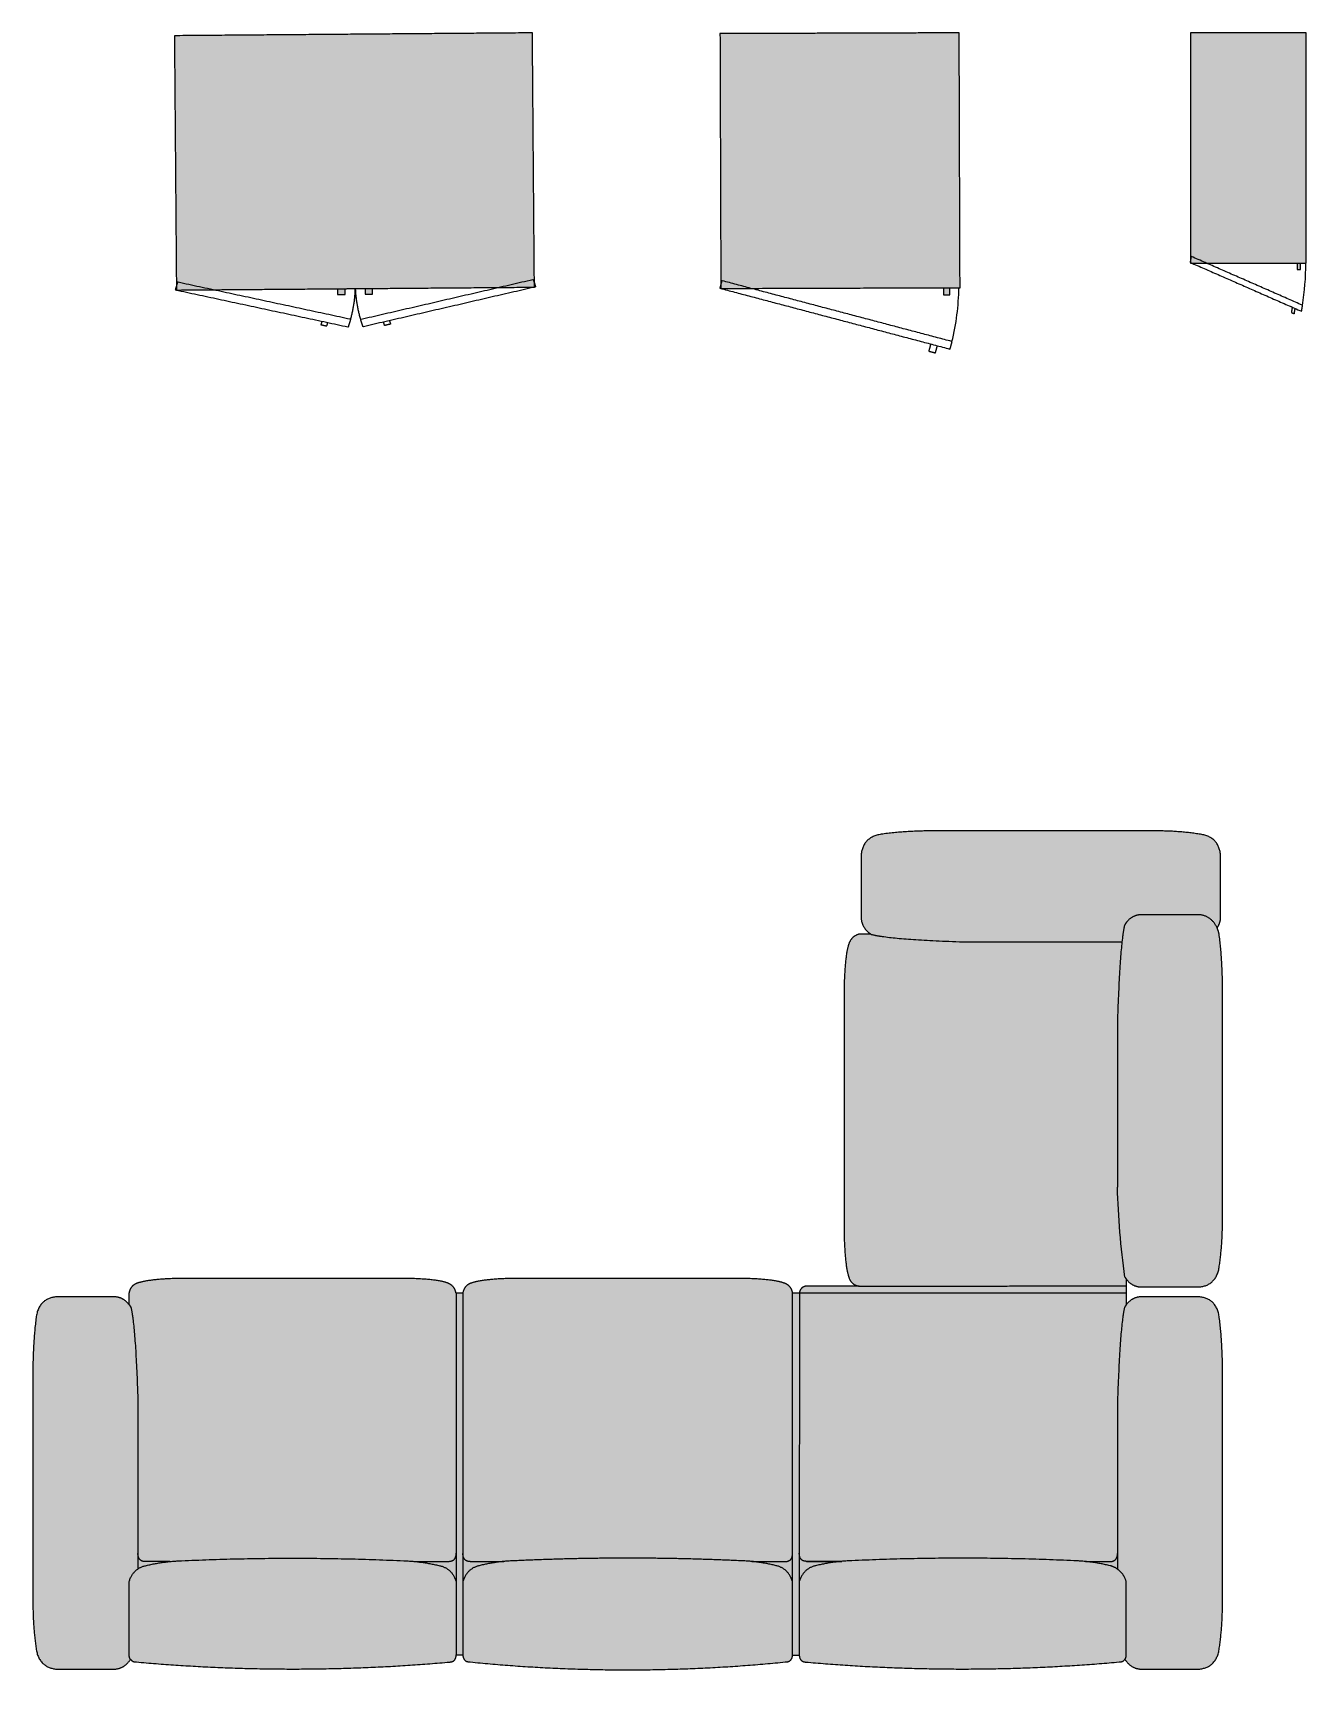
# Model space of a CAD drawing. Header units: metres. Extents: x -17 to 580, y -130 to 19.
# Drawn here: x 312.951 to 316.209, y -24.041 to -19.835 of the extents above; entities that cross this region are included whole.
import ezdxf

# ---------------------------------------------------------------- set-up
doc = ezdxf.new("R2010")
doc.units = ezdxf.units.M
doc.linetypes.add('Style Black Lines', pattern=[0])
for name, color, linetype, true_color in [('Furniture', 7, 'Continuous', 0x7a8bf7), ('Imported blocks', 7, 'Continuous', 0x7a8bf7), ('Mood Board', 7, 'Continuous', 0x7a8bf7)]:
    doc.layers.add(name, color=color, linetype=linetype, true_color=true_color)

# ---------------------------------------------------------------- blocks, each defined once
blk = doc.blocks.new('Softmodular corner L')
at = {"layer": 'Imported blocks', "transparency": 33554483}
h = blk.add_hatch(color=256, dxfattribs=at)
edge = h.paths.add_edge_path(flags=0)
edge.add_spline(control_points=[(2.2641, 2.0031), (2.249, 2.0031), (2.2339, 2.0031)], knot_values=[0, 0, 0, 1, 1, 1], degree=2, periodic=0)
edge.add_spline(control_points=[(2.2339, 2.0031), (2.216, 1.9977), (2.2091, 1.9817)], knot_values=[0, 0, 0, 1, 1, 1], degree=2, periodic=0)
edge.add_spline(control_points=[(2.2091, 1.9817), (2.1966, 1.95), (2.1955, 1.8511)], knot_values=[0, 0, 0, 1, 1, 1], degree=2, periodic=0)
edge.add_spline(control_points=[(2.1955, 1.8511), (2.1955, 1.5515), (2.1955, 1.2519)], knot_values=[0, 0, 0, 1, 1, 1], degree=2, periodic=0)
edge.add_spline(control_points=[(2.1955, 1.2519), (2.1966, 1.153), (2.2091, 1.1213)], knot_values=[0, 0, 0, 1, 1, 1], degree=2, periodic=0)
edge.add_spline(control_points=[(2.2091, 1.1213), (2.216, 1.1052), (2.2339, 1.102)], knot_values=[0, 0, 0, 1, 1, 1], degree=2, periodic=0)
edge.add_spline(control_points=[(2.2339, 1.102), (2.1677, 1.102), (2.1016, 1.102)], knot_values=[0, 0, 0, 1, 1, 1], degree=2, periodic=0)
edge.add_spline(control_points=[(2.1016, 1.102), (2.0935, 1.1026), (2.0876, 1.0972)], knot_values=[0, 0, 0, 1, 1, 1], degree=2, periodic=0)
edge.add_spline(control_points=[(2.0876, 1.0972), (2.0816, 1.0918), (2.0814, 1.0837)], knot_values=[0, 0, 0, 1, 1, 1], degree=2, periodic=0)
edge.add_spline(control_points=[(2.0814, 1.0837), (2.0727, 1.0837), (2.0641, 1.0837)], knot_values=[0, 0, 0, 1, 1, 1], degree=2, periodic=0)
edge.add_spline(control_points=[(2.0641, 1.0837), (2.0611, 1.1016), (2.046, 1.1085)], knot_values=[0, 0, 0, 1, 1, 1], degree=2, periodic=0)
edge.add_spline(control_points=[(2.046, 1.1085), (2.0162, 1.121), (1.9234, 1.122)], knot_values=[0, 0, 0, 1, 1, 1], degree=2, periodic=0)
edge.add_spline(control_points=[(1.9234, 1.122), (1.642, 1.122), (1.3607, 1.122)], knot_values=[0, 0, 0, 1, 1, 1], degree=2, periodic=0)
edge.add_spline(control_points=[(1.3607, 1.122), (1.2678, 1.121), (1.238, 1.1085)], knot_values=[0, 0, 0, 1, 1, 1], degree=2, periodic=0)
edge.add_spline(control_points=[(1.238, 1.1085), (1.2229, 1.1016), (1.2199, 1.0837)], knot_values=[0, 0, 0, 1, 1, 1], degree=2, periodic=0)
edge.add_spline(control_points=[(1.2199, 1.0837), (1.2113, 1.0837), (1.2027, 1.0837)], knot_values=[0, 0, 0, 1, 1, 1], degree=2, periodic=0)
edge.add_spline(control_points=[(1.2027, 1.0837), (1.1997, 1.1016), (1.1846, 1.1085)], knot_values=[0, 0, 0, 1, 1, 1], degree=2, periodic=0)
edge.add_spline(control_points=[(1.1846, 1.1085), (1.1588, 1.121), (1.0619, 1.122)], knot_values=[0, 0, 0, 1, 1, 1], degree=2, periodic=0)
edge.add_spline(control_points=[(1.0619, 1.122), (0.7842, 1.122), (0.5066, 1.122)], knot_values=[0, 0, 0, 1, 1, 1], degree=2, periodic=0)
edge.add_spline(control_points=[(0.5066, 1.122), (0.4165, 1.121), (0.3839, 1.1085)], knot_values=[0, 0, 0, 1, 1, 1], degree=2, periodic=0)
edge.add_spline(control_points=[(0.3839, 1.1085), (0.3687, 1.1016), (0.3658, 1.0837)], knot_values=[0, 0, 0, 1, 1, 1], degree=2, periodic=0)
edge.add_spline(control_points=[(0.3658, 1.0837), (0.3658, 1.0694), (0.3658, 1.0551)], knot_values=[0, 0, 0, 1, 1, 1], degree=2, periodic=0)
edge.add_spline(control_points=[(0.3658, 1.0551), (0.3525, 1.0722), (0.3322, 1.0745)], knot_values=[0, 0, 0, 1, 1, 1], degree=2, periodic=0)
edge.add_spline(control_points=[(0.3322, 1.0745), (0.2551, 1.0745), (0.178, 1.0745)], knot_values=[0, 0, 0, 1, 1, 1], degree=2, periodic=0)
edge.add_spline(control_points=[(0.178, 1.0745), (0.1346, 1.0696), (0.1281, 1.0215)], knot_values=[0, 0, 0, 1, 1, 1], degree=2, periodic=0)
edge.add_spline(control_points=[(0.1281, 1.0215), (0.1199, 0.9546), (0.12, 0.8871)], knot_values=[0, 0, 0, 1, 1, 1], degree=2, periodic=0)
edge.add_spline(control_points=[(0.12, 0.8871), (0.12, 0.5878), (0.12, 0.2885)], knot_values=[0, 0, 0, 1, 1, 1], degree=2, periodic=0)
edge.add_spline(control_points=[(0.12, 0.2885), (0.1201, 0.2314), (0.1281, 0.1751)], knot_values=[0, 0, 0, 1, 1, 1], degree=2, periodic=0)
edge.add_spline(control_points=[(0.1281, 0.1751), (0.1347, 0.1272), (0.178, 0.1221)], knot_values=[0, 0, 0, 1, 1, 1], degree=2, periodic=0)
edge.add_spline(control_points=[(0.178, 0.1221), (0.2551, 0.1221), (0.3322, 0.1221)], knot_values=[0, 0, 0, 1, 1, 1], degree=2, periodic=0)
edge.add_spline(control_points=[(0.3322, 0.1221), (0.3562, 0.1249), (0.3696, 0.1471)], knot_values=[0, 0, 0, 1, 1, 1], degree=2, periodic=0)
edge.add_spline(control_points=[(0.3696, 0.1471), (0.3731, 0.1423), (0.3784, 0.1407)], knot_values=[0, 0, 0, 1, 1, 1], degree=2, periodic=0)
edge.add_spline(control_points=[(0.3784, 0.1407), (0.7823, 0.1039), (1.1863, 0.1399)], knot_values=[0, 0, 0, 1, 1, 1], degree=2, periodic=0)
edge.add_spline(control_points=[(1.1863, 0.1399), (1.2017, 0.1401), (1.2031, 0.1572)], knot_values=[0, 0, 0, 1, 1, 1], degree=2, periodic=0)
edge.add_spline(control_points=[(1.2031, 0.1572), (1.2031, 0.1576), (1.2031, 0.158)], knot_values=[0, 0, 0, 1, 1, 1], degree=2, periodic=0)
edge.add_spline(control_points=[(1.2031, 0.158), (1.2117, 0.158), (1.2202, 0.158)], knot_values=[0, 0, 0, 1, 1, 1], degree=2, periodic=0)
edge.add_spline(control_points=[(1.2202, 0.158), (1.2205, 0.1442), (1.2325, 0.1407)], knot_values=[0, 0, 0, 1, 1, 1], degree=2, periodic=0)
edge.add_spline(control_points=[(1.2325, 0.1407), (1.4369, 0.12), (1.642, 0.12)], knot_values=[0, 0, 0, 1, 1, 1], degree=2, periodic=0)
edge.add_spline(control_points=[(1.642, 0.12), (1.8472, 0.12), (2.0515, 0.1407)], knot_values=[0, 0, 0, 1, 1, 1], degree=2, periodic=0)
edge.add_spline(control_points=[(2.0515, 0.1407), (2.0635, 0.1442), (2.0638, 0.158)], knot_values=[0, 0, 0, 1, 1, 1], degree=2, periodic=0)
edge.add_spline(control_points=[(2.0638, 0.158), (2.0724, 0.1576), (2.081, 0.1572)], knot_values=[0, 0, 0, 1, 1, 1], degree=2, periodic=0)
edge.add_spline(control_points=[(2.081, 0.1572), (2.0824, 0.1401), (2.0977, 0.1399)], knot_values=[0, 0, 0, 1, 1, 1], degree=2, periodic=0)
edge.add_spline(control_points=[(2.0977, 0.1399), (2.5017, 0.1039), (2.9056, 0.1407)], knot_values=[0, 0, 0, 1, 1, 1], degree=2, periodic=0)
edge.add_spline(control_points=[(2.9056, 0.1407), (2.911, 0.1423), (2.9144, 0.1471)], knot_values=[0, 0, 0, 1, 1, 1], degree=2, periodic=0)
edge.add_spline(control_points=[(2.9144, 0.1471), (2.9278, 0.1249), (2.9518, 0.1221)], knot_values=[0, 0, 0, 1, 1, 1], degree=2, periodic=0)
edge.add_spline(control_points=[(2.9518, 0.1221), (3.0289, 0.1221), (3.106, 0.1221)], knot_values=[0, 0, 0, 1, 1, 1], degree=2, periodic=0)
edge.add_spline(control_points=[(3.106, 0.1221), (3.1493, 0.1272), (3.1559, 0.1751)], knot_values=[0, 0, 0, 1, 1, 1], degree=2, periodic=0)
edge.add_spline(control_points=[(3.1559, 0.1751), (3.1639, 0.2314), (3.164, 0.2885)], knot_values=[0, 0, 0, 1, 1, 1], degree=2, periodic=0)
edge.add_spline(control_points=[(3.164, 0.2885), (3.164, 0.5878), (3.164, 0.8871)], knot_values=[0, 0, 0, 1, 1, 1], degree=2, periodic=0)
edge.add_spline(control_points=[(3.164, 0.8871), (3.1641, 0.9546), (3.1559, 1.0215)], knot_values=[0, 0, 0, 1, 1, 1], degree=2, periodic=0)
edge.add_spline(control_points=[(3.1559, 1.0215), (3.1495, 1.0696), (3.106, 1.0745)], knot_values=[0, 0, 0, 1, 1, 1], degree=2, periodic=0)
edge.add_spline(control_points=[(3.106, 1.0745), (3.0289, 1.0745), (2.9518, 1.0745)], knot_values=[0, 0, 0, 1, 1, 1], degree=2, periodic=0)
edge.add_spline(control_points=[(2.9518, 1.0745), (2.9316, 1.0722), (2.9182, 1.0551)], knot_values=[0, 0, 0, 1, 1, 1], degree=2, periodic=0)
edge.add_spline(control_points=[(2.9182, 1.0551), (2.9182, 1.0694), (2.9182, 1.0837)], knot_values=[0, 0, 0, 1, 1, 1], degree=2, periodic=0)
edge.add_spline(control_points=[(2.9182, 1.0837), (2.9182, 1.1016), (2.9182, 1.1195)], knot_values=[0, 0, 0, 1, 1, 1], degree=2, periodic=0)
edge.add_spline(control_points=[(2.9182, 1.1195), (2.9316, 1.1024), (2.9518, 1.1001)], knot_values=[0, 0, 0, 1, 1, 1], degree=2, periodic=0)
edge.add_spline(control_points=[(2.9518, 1.1001), (3.0289, 1.1001), (3.106, 1.1001)], knot_values=[0, 0, 0, 1, 1, 1], degree=2, periodic=0)
edge.add_spline(control_points=[(3.106, 1.1001), (3.1493, 1.1051), (3.1559, 1.1531)], knot_values=[0, 0, 0, 1, 1, 1], degree=2, periodic=0)
edge.add_spline(control_points=[(3.1559, 1.1531), (3.1639, 1.2094), (3.164, 1.2664)], knot_values=[0, 0, 0, 1, 1, 1], degree=2, periodic=0)
edge.add_spline(control_points=[(3.164, 1.2664), (3.164, 1.5657), (3.164, 1.865)], knot_values=[0, 0, 0, 1, 1, 1], degree=2, periodic=0)
edge.add_spline(control_points=[(3.164, 1.865), (3.1641, 1.9326), (3.1559, 1.9995)], knot_values=[0, 0, 0, 1, 1, 1], degree=2, periodic=0)
edge.add_spline(control_points=[(3.1559, 1.9995), (3.1545, 2.0096), (3.1503, 2.0188)], knot_values=[0, 0, 0, 1, 1, 1], degree=2, periodic=0)
edge.add_spline(control_points=[(3.1503, 2.0188), (3.1577, 2.0298), (3.1591, 2.043)], knot_values=[0, 0, 0, 1, 1, 1], degree=2, periodic=0)
edge.add_spline(control_points=[(3.1591, 2.043), (3.1591, 2.1245), (3.1591, 2.2059)], knot_values=[0, 0, 0, 1, 1, 1], degree=2, periodic=0)
edge.add_spline(control_points=[(3.1591, 2.2059), (3.1542, 2.2517), (3.1079, 2.2586)], knot_values=[0, 0, 0, 1, 1, 1], degree=2, periodic=0)
edge.add_spline(control_points=[(3.1079, 2.2586), (3.0535, 2.2671), (2.9984, 2.2672)], knot_values=[0, 0, 0, 1, 1, 1], degree=2, periodic=0)
edge.add_spline(control_points=[(2.9984, 2.2672), (2.7094, 2.2672), (2.4204, 2.2672)], knot_values=[0, 0, 0, 1, 1, 1], degree=2, periodic=0)
edge.add_spline(control_points=[(2.4204, 2.2672), (2.3551, 2.2674), (2.2905, 2.2586)], knot_values=[0, 0, 0, 1, 1, 1], degree=2, periodic=0)
edge.add_spline(control_points=[(2.2905, 2.2586), (2.2441, 2.2518), (2.2393, 2.2059)], knot_values=[0, 0, 0, 1, 1, 1], degree=2, periodic=0)
edge.add_spline(control_points=[(2.2393, 2.2059), (2.2393, 2.1245), (2.2393, 2.043)], knot_values=[0, 0, 0, 1, 1, 1], degree=2, periodic=0)
edge.add_spline(control_points=[(2.2393, 2.043), (2.2416, 2.0216), (2.2581, 2.0075)], knot_values=[0, 0, 0, 1, 1, 1], degree=2, periodic=0)
edge.add_spline(control_points=[(2.2581, 2.0075), (2.2609, 2.0051), (2.2641, 2.0031)], knot_values=[0, 0, 0, 1, 1, 1], degree=2, periodic=0)
at = {"layer": 'Imported blocks', "linetype": 'Style Black Lines'}
for points in [[(2.5, 1.9832), (2.9068, 1.9833)], [(0.4707, 0.3972), (0.4073, 0.3972)], [(1.0945, 0.3976), (1.1844, 0.3976)], [(1.2388, 0.3972), (1.3249, 0.3972)], [(1.9592, 0.3972), (2.0452, 0.3972)], [(2.1895, 0.3976), (2.0996, 0.3976)], [(2.0996, 0.3976), (2.1895, 0.3976)], [(2.8133, 0.3972), (2.8767, 0.3972)]]:
    blk.add_lwpolyline(points, dxfattribs=at)
at = {"layer": 'Imported blocks'}
for points, degree in [([(2.2905, 2.2586), (2.2441, 2.2518), (2.2393, 2.2059)], 2), ([(2.4204, 2.2672), (2.3551, 2.2674), (2.2905, 2.2586)], 2), ([(2.9984, 2.2672), (2.7094, 2.2672), (2.4204, 2.2672)], 2), ([(3.1079, 2.2586), (3.0535, 2.2671), (2.9984, 2.2672)], 2), ([(3.1591, 2.2059), (3.1542, 2.2517), (3.1079, 2.2586)], 2), ([(2.2393, 2.2059), (2.2393, 2.1245), (2.2393, 2.043)], 2), ([(3.1591, 2.043), (3.1591, 2.1245), (3.1591, 2.2059)], 2), ([(2.2393, 2.043), (2.2416, 2.0216), (2.2581, 2.0075)], 2), ([(2.9133, 2.0257), (2.9016, 1.9771), (2.8952, 1.7826)], 2), ([(2.9182, 2.0331), (2.9155, 2.0296), (2.9133, 2.0257)], 2), ([(2.9518, 2.0525), (2.9316, 2.0502), (2.9182, 2.0331)], 2), ([(3.106, 2.0525), (3.0289, 2.0525), (2.9518, 2.0525)], 2), ([(3.1503, 2.0188), (3.1364, 2.049), (3.106, 2.0525)], 2), ([(3.1503, 2.0188), (3.1577, 2.0298), (3.1591, 2.043)], 2), ([(2.2091, 1.9817), (2.1966, 1.95), (2.1955, 1.8511)], 2), ([(2.2339, 2.0031), (2.216, 1.9977), (2.2091, 1.9817)], 2), ([(2.2641, 2.0031), (2.249, 2.0031), (2.2339, 2.0031)], 2), ([(2.2581, 2.0075), (2.2609, 2.0051), (2.2641, 2.0031)], 2), ([(2.2641, 2.0031), (2.2647, 2.0027), (2.2652, 2.0024)], 2), ([(2.2652, 2.0024), (2.3122, 1.9899), (2.5, 1.9832)], 2), ([(3.1559, 1.9995), (3.1545, 2.0096), (3.1503, 2.0188)], 2), ([(3.164, 1.865), (3.1641, 1.9326), (3.1559, 1.9995)], 2), ([(2.1955, 1.8511), (2.1955, 1.5515), (2.1955, 1.2519)], 2), ([(3.164, 1.2664), (3.164, 1.5657), (3.164, 1.865)], 2), ([(2.8952, 1.7826), (2.8953, 1.5691), (2.8953, 1.3557)], 2), ([(2.9144, 1.1251), (2.9036, 1.2015), (2.8972, 1.2785), (2.8953, 1.3557)], 3), ([(3.1559, 1.1531), (3.1639, 1.2094), (3.164, 1.2664)], 2), ([(2.1955, 1.2519), (2.1966, 1.153), (2.2091, 1.1213)], 2), ([(3.106, 1.1001), (3.1493, 1.1051), (3.1559, 1.1531)], 2), ([(0.3839, 1.1085), (0.3687, 1.1016), (0.3658, 1.0837)], 2), ([(0.5066, 1.122), (0.4165, 1.121), (0.3839, 1.1085)], 2), ([(1.0619, 1.122), (0.7842, 1.122), (0.5066, 1.122)], 2), ([(1.1846, 1.1085), (1.1588, 1.121), (1.0619, 1.122)], 2), ([(1.2027, 1.0837), (1.1997, 1.1016), (1.1846, 1.1085)], 2), ([(1.238, 1.1085), (1.2229, 1.1016), (1.2199, 1.0837)], 2), ([(1.3607, 1.122), (1.2678, 1.121), (1.238, 1.1085)], 2), ([(1.9234, 1.122), (1.642, 1.122), (1.3607, 1.122)], 2), ([(2.046, 1.1085), (2.0162, 1.121), (1.9234, 1.122)], 2), ([(2.0641, 1.0837), (2.0611, 1.1016), (2.046, 1.1085)], 2), ([(2.0876, 1.0972), (2.0816, 1.0918), (2.0814, 1.0837)], 2), ([(2.1016, 1.102), (2.0935, 1.1026), (2.0876, 1.0972)], 2), ([(2.2339, 1.102), (2.1677, 1.102), (2.1016, 1.102)], 2), ([(2.2091, 1.1213), (2.216, 1.1052), (2.2339, 1.102)], 2), ([(2.2339, 1.102), (2.576, 1.1024), (2.9182, 1.1027)], 2), ([(2.9144, 1.1251), (2.9162, 1.1221), (2.9182, 1.1195)], 2), ([(2.9182, 1.0837), (2.9182, 1.1016), (2.9182, 1.1195)], 2), ([(2.9182, 1.1195), (2.9316, 1.1024), (2.9518, 1.1001)], 2), ([(2.9518, 1.1001), (3.0289, 1.1001), (3.106, 1.1001)], 2), ([(0.178, 1.0745), (0.1346, 1.0696), (0.1281, 1.0215)], 2), ([(0.3322, 1.0745), (0.2551, 1.0745), (0.178, 1.0745)], 2), ([(0.3658, 1.0551), (0.3525, 1.0722), (0.3322, 1.0745)], 2), ([(0.3658, 1.0837), (0.3658, 1.0694), (0.3658, 1.0551)], 2), ([(0.3658, 1.0551), (0.3685, 1.0517), (0.3707, 1.0477)], 2), ([(1.2199, 1.0837), (1.2113, 1.0837), (1.2027, 1.0837)], 2), ([(1.2027, 1.0837), (1.2028, 0.751), (1.203, 0.4183)], 2), ([(1.2199, 1.0837), (1.22, 0.7508), (1.2202, 0.4179)], 2), ([(2.0638, 0.4179), (2.064, 0.7508), (2.0641, 1.0837)], 2), ([(2.0814, 1.0837), (2.0727, 1.0837), (2.0641, 1.0837)], 2), ([(2.0814, 1.0837), (2.0812, 0.751), (2.081, 0.4183)], 2), ([(2.9182, 1.0837), (2.4998, 1.0837), (2.0814, 1.0837)], 2), ([(2.9182, 1.0551), (2.9155, 1.0517), (2.9133, 1.0477)], 2), ([(2.9182, 1.0551), (2.9182, 1.0694), (2.9182, 1.0837)], 2), ([(2.9518, 1.0745), (2.9316, 1.0722), (2.9182, 1.0551)], 2), ([(3.106, 1.0745), (3.0289, 1.0745), (2.9518, 1.0745)], 2), ([(3.1559, 1.0215), (3.1495, 1.0696), (3.106, 1.0745)], 2), ([(0.1281, 1.0215), (0.1199, 0.9546), (0.12, 0.8871)], 2), ([(0.3707, 1.0477), (0.3825, 0.9991), (0.3888, 0.8046)], 2), ([(2.9133, 1.0477), (2.9016, 0.9991), (2.8952, 0.8046)], 2), ([(3.164, 0.8871), (3.1641, 0.9546), (3.1559, 1.0215)], 2), ([(0.12, 0.8871), (0.12, 0.5878), (0.12, 0.2885)], 2), ([(3.164, 0.2885), (3.164, 0.5878), (3.164, 0.8871)], 2), ([(0.3888, 0.8046), (0.3888, 0.5912), (0.3887, 0.3777)], 2), ([(2.8952, 0.8046), (2.8953, 0.5912), (2.8953, 0.3777)], 2), ([(0.3661, 0.3458), (0.3766, 0.3793), (0.4078, 0.3864)], 2), ([(0.4073, 0.3972), (0.389, 0.3974), (0.3887, 0.4178)], 2), ([(0.4078, 0.3864), (0.4535, 0.3977), (0.5003, 0.3991)], 2), ([(0.5003, 0.3991), (0.7846, 0.4125), (1.0689, 0.3991)], 2), ([(1.0689, 0.3991), (1.1157, 0.3976), (1.1614, 0.3864)], 2), ([(1.1614, 0.3864), (1.1926, 0.3793), (1.2031, 0.3458)], 2), ([(1.1844, 0.3976), (1.2028, 0.3979), (1.203, 0.4183)], 2), ([(1.203, 0.4183), (1.203, 0.3821), (1.2031, 0.3458)], 2), ([(1.2202, 0.4179), (1.2202, 0.3819), (1.2202, 0.3458)], 2), ([(1.2388, 0.3972), (1.2204, 0.3974), (1.2202, 0.4179)], 2), ([(1.2619, 0.3864), (1.2307, 0.3793), (1.2202, 0.3458)], 2), ([(1.3544, 0.3991), (1.3059, 0.3977), (1.2619, 0.3864)], 2), ([(1.642, 0.4058), (1.4981, 0.4059), (1.3544, 0.3991)], 2), ([(1.9296, 0.3991), (1.7859, 0.4059), (1.642, 0.4058)], 2), ([(2.0221, 0.3864), (1.9781, 0.3977), (1.9296, 0.3991)], 2), ([(2.0638, 0.3458), (2.0533, 0.3793), (2.0221, 0.3864)], 2), ([(2.0452, 0.3972), (2.0636, 0.3974), (2.0638, 0.4179)], 2), ([(2.0638, 0.3458), (2.0638, 0.3819), (2.0638, 0.4179)], 2), ([(2.0996, 0.3976), (2.0812, 0.3979), (2.081, 0.4183)], 2), ([(2.081, 0.4183), (2.081, 0.3821), (2.081, 0.3458)], 2), ([(2.1226, 0.3864), (2.0915, 0.3793), (2.081, 0.3458)], 2), ([(2.2151, 0.3991), (2.1683, 0.3976), (2.1226, 0.3864)], 2), ([(2.7837, 0.3991), (2.4994, 0.4125), (2.2151, 0.3991)], 2), ([(2.8762, 0.3864), (2.8305, 0.3977), (2.7837, 0.3991)], 2), ([(2.8953, 0.3777), (2.8865, 0.3841), (2.8762, 0.3864)], 2), ([(2.8767, 0.3972), (2.895, 0.3974), (2.8953, 0.4178)], 2), ([(0.3661, 0.158), (0.3661, 0.2519), (0.3661, 0.3458)], 2), ([(1.2031, 0.3458), (1.2031, 0.2519), (1.2031, 0.158)], 2), ([(1.2202, 0.3458), (1.2202, 0.2519), (1.2202, 0.158)], 2), ([(2.0638, 0.158), (2.0638, 0.2519), (2.0638, 0.3458)], 2), ([(2.081, 0.3458), (2.081, 0.2515), (2.081, 0.1572)], 2), ([(2.9179, 0.3458), (2.9115, 0.3661), (2.8953, 0.3777)], 2), ([(2.9179, 0.158), (2.9179, 0.2519), (2.9179, 0.3458)], 2), ([(0.12, 0.2885), (0.1201, 0.2314), (0.1281, 0.1751)], 2), ([(3.1559, 0.1751), (3.1639, 0.2314), (3.164, 0.2885)], 2), ([(0.1281, 0.1751), (0.1347, 0.1272), (0.178, 0.1221)], 2), ([(3.106, 0.1221), (3.1493, 0.1272), (3.1559, 0.1751)], 2), ([(0.3322, 0.1221), (0.3562, 0.1249), (0.3696, 0.1471)], 2), ([(0.3696, 0.1471), (0.3663, 0.1519), (0.3661, 0.158)], 2), ([(0.3696, 0.1471), (0.3731, 0.1423), (0.3784, 0.1407)], 2), ([(0.3784, 0.1407), (0.7823, 0.1039), (1.1863, 0.1399)], 2), ([(1.1863, 0.1399), (1.2017, 0.1401), (1.2031, 0.1572)], 2), ([(1.2031, 0.1572), (1.2031, 0.1576), (1.2031, 0.158)], 2), ([(1.2031, 0.158), (1.2117, 0.158), (1.2202, 0.158)], 2), ([(1.2202, 0.158), (1.2205, 0.1442), (1.2325, 0.1407)], 2), ([(1.2325, 0.1407), (1.4369, 0.12), (1.642, 0.12)], 2), ([(1.642, 0.12), (1.8472, 0.12), (2.0515, 0.1407)], 2), ([(2.0515, 0.1407), (2.0635, 0.1442), (2.0638, 0.158)], 2), ([(2.0638, 0.158), (2.0724, 0.1576), (2.081, 0.1572)], 2), ([(2.081, 0.1572), (2.0824, 0.1401), (2.0977, 0.1399)], 2), ([(2.0977, 0.1399), (2.5017, 0.1039), (2.9056, 0.1407)], 2), ([(2.9056, 0.1407), (2.911, 0.1423), (2.9144, 0.1471)], 2), ([(2.9144, 0.1471), (2.9178, 0.1519), (2.9179, 0.158)], 2), ([(2.9144, 0.1471), (2.9278, 0.1249), (2.9518, 0.1221)], 2), ([(0.178, 0.1221), (0.2551, 0.1221), (0.3322, 0.1221)], 2), ([(2.9518, 0.1221), (3.0289, 0.1221), (3.106, 0.1221)], 2)]:
    blk.add_open_spline(points, degree=degree, dxfattribs=at)
blk = doc.blocks.new('Enhet 5')
at = {"layer": 'Imported blocks', "transparency": 33554483}
h = blk.add_hatch(color=256, dxfattribs=at)
edge = h.paths.add_edge_path(flags=0)
edge.add_spline(control_points=[(0.4965, 0.21), (0.5221, 0.21), (0.5528, 0.21)], knot_values=[0, 0, 0, 1, 1, 1], degree=2, periodic=0)
edge.add_spline(control_points=[(0.5528, 0.21), (0.5528, 0.2026), (0.5528, 0.1952)], knot_values=[0, 0, 0, 1, 1, 1], degree=2, periodic=0)
edge.add_spline(control_points=[(0.5528, 0.1952), (0.5624, 0.1952), (0.5719, 0.1952)], knot_values=[0, 0, 0, 1, 1, 1], degree=2, periodic=0)
edge.add_spline(control_points=[(0.5719, 0.1952), (0.5719, 0.2026), (0.5719, 0.21)], knot_values=[0, 0, 0, 1, 1, 1], degree=2, periodic=0)
edge.add_spline(control_points=[(0.5719, 0.21), (0.779, 0.21), (0.9861, 0.21)], knot_values=[0, 0, 0, 1, 1, 1], degree=2, periodic=0)
edge.add_spline(control_points=[(0.9861, 0.21), (0.9861, 0.5354), (0.9861, 0.8609)], knot_values=[0, 0, 0, 1, 1, 1], degree=2, periodic=0)
edge.add_spline(control_points=[(0.9861, 0.8609), (0.5281, 0.8609), (0.07, 0.8609)], knot_values=[0, 0, 0, 1, 1, 1], degree=2, periodic=0)
edge.add_spline(control_points=[(0.07, 0.8609), (0.07, 0.5354), (0.07, 0.21)], knot_values=[0, 0, 0, 1, 1, 1], degree=2, periodic=0)
edge.add_spline(control_points=[(0.07, 0.21), (0.2762, 0.21), (0.4824, 0.21)], knot_values=[0, 0, 0, 1, 1, 1], degree=2, periodic=0)
edge.add_spline(control_points=[(0.4824, 0.21), (0.4824, 0.2026), (0.4824, 0.1952)], knot_values=[0, 0, 0, 1, 1, 1], degree=2, periodic=0)
edge.add_spline(control_points=[(0.4824, 0.1952), (0.492, 0.1952), (0.5016, 0.1952)], knot_values=[0, 0, 0, 1, 1, 1], degree=2, periodic=0)
edge.add_spline(control_points=[(0.5016, 0.1952), (0.5016, 0.2026), (0.5016, 0.21)], knot_values=[0, 0, 0, 1, 1, 1], degree=2, periodic=0)
edge.add_line((0.5016, 0.21), (0.4965, 0.21))
at = {"layer": 'Imported blocks'}
for points in [[(0.9861, 0.8609), (0.5281, 0.8609), (0.07, 0.8609)], [(0.07, 0.8609), (0.07, 0.5354), (0.07, 0.21)], [(0.9861, 0.21), (0.9861, 0.5354), (0.9861, 0.8609)], [(0.0672, 0.2117), (0.0669, 0.2107), (0.0681, 0.2104)], [(0.0728, 0.229), (0.07, 0.2203), (0.0672, 0.2117)], [(0.0681, 0.2104), (0.2881, 0.1613), (0.5081, 0.1123)], [(0.0743, 0.2297), (0.0731, 0.23), (0.0728, 0.229)], [(0.5144, 0.1316), (0.2943, 0.1807), (0.0743, 0.2297)], [(0.5418, 0.1316), (0.7618, 0.1807), (0.9818, 0.2297)], [(0.988, 0.2104), (0.768, 0.1613), (0.548, 0.1123)], [(0.9818, 0.2297), (0.983, 0.23), (0.9834, 0.229)], [(0.9834, 0.229), (0.9861, 0.2203), (0.9889, 0.2117)], [(0.9889, 0.2117), (0.9892, 0.2107), (0.988, 0.2104)], [(0.07, 0.21), (0.2762, 0.21), (0.4824, 0.21)], [(0.4824, 0.21), (0.492, 0.21), (0.5016, 0.21)], [(0.4824, 0.21), (0.4824, 0.2026), (0.4824, 0.1952)], [(0.4824, 0.1952), (0.492, 0.1952), (0.5016, 0.1952)], [(0.4965, 0.21), (0.5221, 0.21), (0.5528, 0.21)], [(0.5016, 0.1952), (0.5016, 0.2026), (0.5016, 0.21)], [(0.5151, 0.1311), (0.5264, 0.17), (0.5277, 0.21)], [(0.541, 0.1311), (0.5298, 0.17), (0.5285, 0.21)], [(0.5528, 0.21), (0.5624, 0.21), (0.5719, 0.21)], [(0.5528, 0.21), (0.5528, 0.2026), (0.5528, 0.1952)], [(0.5528, 0.21), (0.5624, 0.21), (0.5719, 0.21)], [(0.5528, 0.1952), (0.5624, 0.1952), (0.5719, 0.1952)], [(0.5719, 0.1952), (0.5719, 0.2026), (0.5719, 0.21)], [(0.5719, 0.21), (0.779, 0.21), (0.9861, 0.21)], [(0.4418, 0.1271), (0.4404, 0.1227), (0.439, 0.1183)], [(0.5097, 0.113), (0.5125, 0.1217), (0.5152, 0.1303)], [(0.5152, 0.1303), (0.5156, 0.1313), (0.5144, 0.1316)], [(0.5409, 0.1303), (0.5406, 0.1313), (0.5418, 0.1316)], [(0.5465, 0.113), (0.5437, 0.1217), (0.5409, 0.1303)], [(0.6143, 0.1271), (0.6157, 0.1227), (0.6171, 0.1183)], [(0.439, 0.1183), (0.4466, 0.1166), (0.4541, 0.115)], [(0.4541, 0.115), (0.4555, 0.1193), (0.4569, 0.1237)], [(0.5081, 0.1123), (0.5093, 0.112), (0.5097, 0.113)], [(0.548, 0.1123), (0.5468, 0.112), (0.5465, 0.113)], [(0.602, 0.115), (0.6006, 0.1193), (0.5992, 0.1237)], [(0.6171, 0.1183), (0.6096, 0.1166), (0.602, 0.115)]]:
    blk.add_open_spline(points, degree=2, dxfattribs=at)
blk = doc.blocks.new('Enhet 3')
at = {"layer": 'Imported blocks', "transparency": 33554483}
h = blk.add_hatch(color=256, dxfattribs=at)
edge = h.paths.add_edge_path(flags=0)
edge.add_spline(control_points=[(0.1339, -0.2296), (0.1411, -0.2296), (0.1483, -0.2296)], knot_values=[0, 0, 0, 1, 1, 1], degree=2, periodic=0)
edge.add_spline(control_points=[(0.1483, -0.2296), (0.1483, 0.065), (0.1483, 0.3595)], knot_values=[0, 0, 0, 1, 1, 1], degree=2, periodic=0)
edge.add_spline(control_points=[(0.1483, 0.3595), (0.0006, 0.3595), (-0.1472, 0.3595)], knot_values=[0, 0, 0, 1, 1, 1], degree=2, periodic=0)
edge.add_spline(control_points=[(-0.1472, 0.3595), (-0.1472, 0.065), (-0.1472, -0.2296)], knot_values=[0, 0, 0, 1, 1, 1], degree=2, periodic=0)
edge.add_spline(control_points=[(-0.1472, -0.2296), (-0.0111, -0.2296), (0.1251, -0.2296)], knot_values=[0, 0, 0, 1, 1, 1], degree=2, periodic=0)
edge.add_spline(control_points=[(0.1251, -0.2296), (0.1251, -0.238), (0.1251, -0.2463)], knot_values=[0, 0, 0, 1, 1, 1], degree=2, periodic=0)
edge.add_spline(control_points=[(0.1251, -0.2463), (0.1295, -0.2463), (0.1339, -0.2463)], knot_values=[0, 0, 0, 1, 1, 1], degree=2, periodic=0)
edge.add_spline(control_points=[(0.1339, -0.2463), (0.1339, -0.238), (0.1339, -0.2296)], knot_values=[0, 0, 0, 1, 1, 1], degree=2, periodic=0)
at = {"layer": 'Imported blocks'}
for points, degree in [([(0.1483, 0.3595), (0.0006, 0.3595), (-0.1472, 0.3595)], 2), ([(-0.1472, 0.3595), (-0.1472, 0.065), (-0.1472, -0.2296)], 2), ([(0.1483, -0.2296), (0.1483, 0.065), (0.1483, 0.3595)], 2), ([(-0.1461, -0.2135), (-0.1472, -0.2203), (-0.1483, -0.2272)], 2), ([(-0.1483, -0.2272), (-0.1484, -0.228), (-0.1479, -0.2282)], 2), ([(-0.1479, -0.2282), (-0.0058, -0.2905), (0.1363, -0.3529)], 2), ([(-0.1472, -0.2296), (-0.0111, -0.2296), (0.1251, -0.2296)], 2), ([(-0.1454, -0.2129), (-0.1459, -0.2127), (-0.1461, -0.2135)], 2), ([(0.1388, -0.3376), (-0.0033, -0.2752), (-0.1454, -0.2129)], 2), ([(0.1251, -0.2296), (0.1251, -0.238), (0.1251, -0.2463)], 2), ([(0.1251, -0.2296), (0.1295, -0.2296), (0.1339, -0.2296)], 2), ([(0.1251, -0.2463), (0.1295, -0.2463), (0.1339, -0.2463)], 2), ([(0.1339, -0.2296), (0.1411, -0.2296), (0.1483, -0.2296)], 2), ([(0.1339, -0.2463), (0.1339, -0.238), (0.1339, -0.2296)], 2), ([(0.1391, -0.338), (0.1446, -0.3025), (0.1475, -0.2662), (0.1479, -0.2296)], 3), ([(0.1127, -0.3426), (0.1116, -0.3494), (0.1105, -0.3562)], 2), ([(0.1105, -0.3562), (0.1143, -0.3578), (0.118, -0.3595)], 2), ([(0.118, -0.3595), (0.1191, -0.3527), (0.1203, -0.3459)], 2), ([(0.1363, -0.3529), (0.1368, -0.3531), (0.1369, -0.3523)], 2), ([(0.1369, -0.3523), (0.138, -0.3455), (0.1392, -0.3386)], 2), ([(0.1392, -0.3386), (0.1393, -0.3378), (0.1388, -0.3376)], 2)]:
    blk.add_open_spline(points, degree=degree, dxfattribs=at)
blk = doc.blocks.new('Enhet 4')
at = {"layer": 'Imported blocks', "transparency": 33554483}
h = blk.add_hatch(color=256, dxfattribs=at)
edge = h.paths.add_edge_path(flags=0)
edge.add_spline(control_points=[(0.6852, 0.0885), (0.6983, 0.0885), (0.7114, 0.0885)], knot_values=[0, 0, 0, 1, 1, 1], degree=2, periodic=0)
edge.add_spline(control_points=[(0.7114, 0.0885), (0.7114, 0.4146), (0.7114, 0.7407)], knot_values=[0, 0, 0, 1, 1, 1], degree=2, periodic=0)
edge.add_spline(control_points=[(0.7114, 0.7407), (0.4053, 0.7407), (0.0993, 0.7407)], knot_values=[0, 0, 0, 1, 1, 1], degree=2, periodic=0)
edge.add_spline(control_points=[(0.0993, 0.7407), (0.0993, 0.4146), (0.0993, 0.0885)], knot_values=[0, 0, 0, 1, 1, 1], degree=2, periodic=0)
edge.add_spline(control_points=[(0.0993, 0.0885), (0.3842, 0.0885), (0.6692, 0.0885)], knot_values=[0, 0, 0, 1, 1, 1], degree=2, periodic=0)
edge.add_spline(control_points=[(0.6692, 0.0885), (0.6692, 0.0793), (0.6692, 0.07)], knot_values=[0, 0, 0, 1, 1, 1], degree=2, periodic=0)
edge.add_spline(control_points=[(0.6692, 0.07), (0.6772, 0.07), (0.6852, 0.07)], knot_values=[0, 0, 0, 1, 1, 1], degree=2, periodic=0)
edge.add_spline(control_points=[(0.6852, 0.07), (0.6852, 0.0793), (0.6852, 0.0885)], knot_values=[0, 0, 0, 1, 1, 1], degree=2, periodic=0)
at = {"layer": 'Imported blocks'}
for points, degree in [([(0.7114, 0.7407), (0.4053, 0.7407), (0.0993, 0.7407)], 2), ([(0.0993, 0.7407), (0.0993, 0.4146), (0.0993, 0.0885)], 2), ([(0.7114, 0.0885), (0.7114, 0.4146), (0.7114, 0.7407)], 2), ([(0.097, 0.0901), (0.0967, 0.0891), (0.0977, 0.0889)], 2), ([(0.1016, 0.1074), (0.0993, 0.0988), (0.097, 0.0901)], 2), ([(0.0977, 0.0889), (0.3911, 0.0103), (0.6845, -0.0684)], 2), ([(0.0993, 0.0885), (0.3842, 0.0885), (0.6692, 0.0885)], 2), ([(0.1029, 0.1082), (0.1019, 0.1084), (0.1016, 0.1074)], 2), ([(0.6896, -0.0491), (0.3963, 0.0295), (0.1029, 0.1082)], 2), ([(0.6692, 0.0885), (0.6772, 0.0885), (0.6852, 0.0885)], 2), ([(0.6692, 0.0885), (0.6692, 0.0793), (0.6692, 0.07)], 2), ([(0.6852, 0.0885), (0.6983, 0.0885), (0.7114, 0.0885)], 2), ([(0.6852, 0.07), (0.6852, 0.0793), (0.6852, 0.0885)], 2), ([(0.6903, -0.0496), (0.7016, -0.0043), (0.7077, 0.0419), (0.7085, 0.0885)], 3), ([(0.6692, 0.07), (0.6772, 0.07), (0.6852, 0.07)], 2), ([(0.6358, -0.0553), (0.6334, -0.0645), (0.6309, -0.0736)], 2), ([(0.6309, -0.0736), (0.6394, -0.0759), (0.6479, -0.0782)], 2), ([(0.6479, -0.0782), (0.6504, -0.069), (0.6529, -0.0599)], 2), ([(0.6845, -0.0684), (0.6855, -0.0686), (0.6857, -0.0676)], 2), ([(0.6857, -0.0676), (0.6881, -0.059), (0.6904, -0.0503)], 2), ([(0.6904, -0.0503), (0.6906, -0.0493), (0.6896, -0.0491)], 2)]:
    blk.add_open_spline(points, degree=degree, dxfattribs=at)

msp = doc.modelspace()

# ---------------------------------------------------------------- block references
at = {"layer": 'Furniture', "rotation": 0.4570154054641022}
msp.add_blockref('Enhet 5', (313.2495934, -20.7037212), dxfattribs=at)
at = {"layer": 'Furniture', "xscale": 1.000005438752295, "yscale": 1.000005438752295, "rotation": 0.1889671381347202}
msp.add_blockref('Enhet 4', (314.6119631, -20.5780049), dxfattribs=at)
at = {"layer": 'Mood Board'}
for name, p in [('Enhet 3', (316.06035, -20.19447)), ('Softmodular corner L', (312.8306887, -24.1447545))]:
    msp.add_blockref(name, p, dxfattribs=at)

doc.saveas('drawing.dxf')
